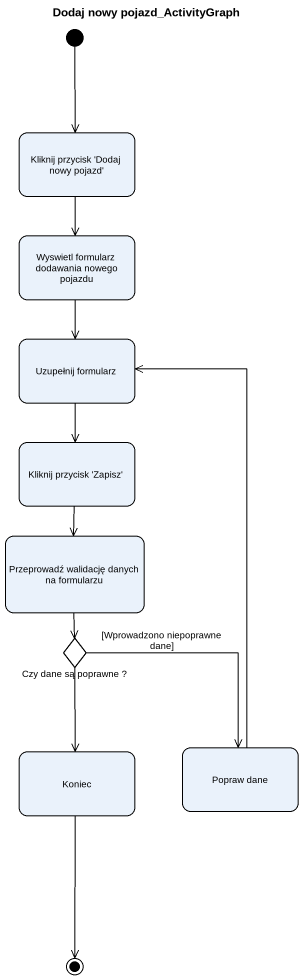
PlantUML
@startuml
title Dodaj nowy pojazd_ActivityGraph
hide empty description
state "Kliknij przycisk 'Dodaj nowy pojazd'" as Kliknij_przycisk_Dodaj_nowy
state "Wyswietl formularz dodawania nowego pojazdu" as Wyswietl_formularz
state "Uzupełnij formularz" as Uzupełnij_formularz
state "Kliknij przycisk 'Zapisz'" as Kliknij_przycisk_Zapisz
state "Przeprowadź walidację danych na formularzu" as Przeprowadź_walidację
state "Czy dane są poprawne ?" as Czy_dane_są_poprawne <<choice>>
state Koniec
state "Popraw dane" as Popraw_dane
[*] --> Kliknij_przycisk_Dodaj_nowy
Kliknij_przycisk_Dodaj_nowy --> Wyswietl_formularz
Wyswietl_formularz --> Uzupełnij_formularz
Uzupełnij_formularz --> Kliknij_przycisk_Zapisz
Kliknij_przycisk_Zapisz --> Przeprowadź_walidację
Przeprowadź_walidację --> Czy_dane_są_poprawne
Czy_dane_są_poprawne --> Koniec
Czy_dane_są_poprawne --> Popraw_dane : [Wprowadzono niepoprawne dane]
Popraw_dane -up-> Uzupełnij_formularz
Koniec --> [*]
@enduml
